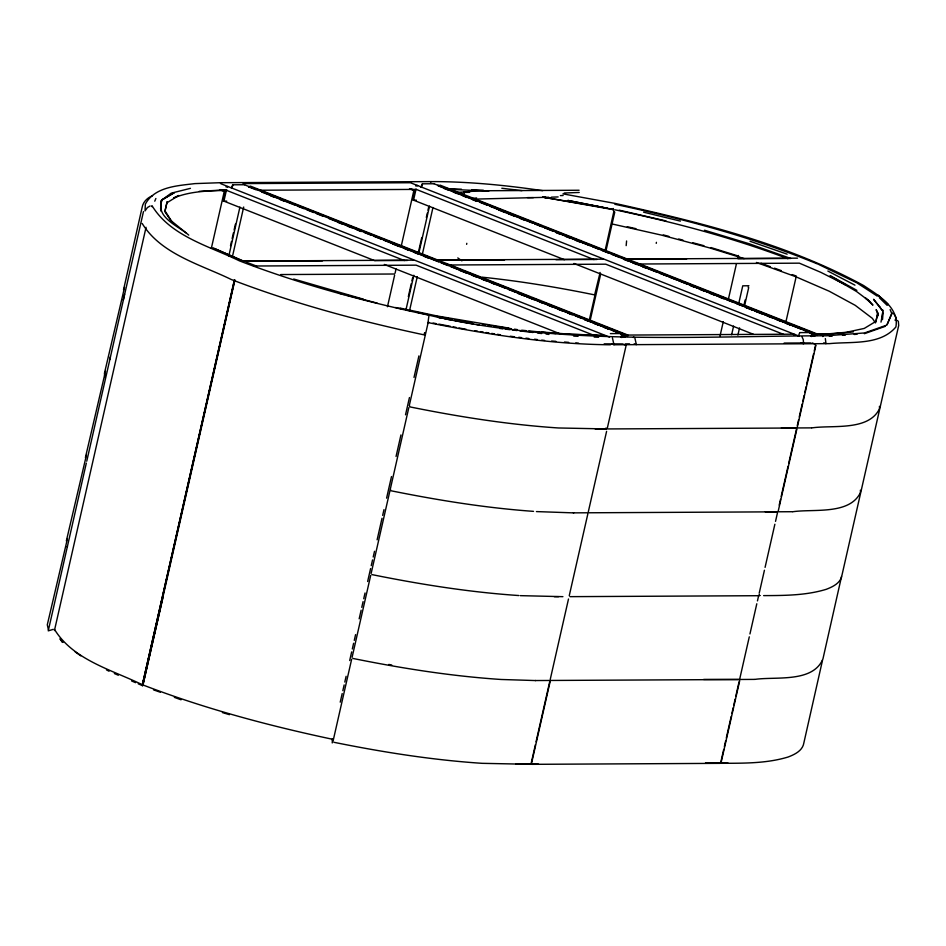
<?xml version="1.0" encoding="UTF-8"?>
<svg xmlns="http://www.w3.org/2000/svg" width="946" height="946" viewBox="0 0 946 946"><rect width="100%" height="100%" fill="white"/><g stroke="black" fill="none" stroke-linecap="round" stroke-linejoin="round"><path stroke-width="1.42" d="M611.814 343.906L613.978 344.758L829.512 343.635C851.412 341.423 880.182 345.633 895.897 326.961C899.457 307.154 877.226 294.691 863.663 285.562C786.634 243.619 700.383 222.369 615.326 203.473M882.689 312.996L882.76 309.945L882.405 319.665L882.689 312.996L880.998 322.125M161.281 200.599L161.293 211.325L160.607 208.96L161.281 200.599L162.357 199.653L171.226 193.173L190.43 188.349M621.759 337.556L622.078 333.796M811.361 336.563L811.633 332.838M626.169 245.629L626.595 240.97M626.536 336.019L626.347 335.298M816.15 335.026L815.96 334.305M466.638 244.352L466.804 243.323M656.24 243.37L656.406 242.33M162.357 199.653L174.182 192.748L162.357 199.653C154.127 217.083 179.007 226.224 188.739 235.105M515.889 763.919L538.534 764.155M705.503 762.925L728.148 763.162M610.454 344.782C549.023 344.249 488.112 334.506 427.982 322.586L429.011 315.207C559.299 345.704 694.009 336.09 826.579 335.771L864.561 332.945L886.816 325.105L892.267 312.878M67.272 546.942L67.403 546.315M877.853 312.925L875.783 321.983L877.853 312.925L878.16 315.787L876.15 309.614L877.439 311.991M66.35 540.946L86.453 455.05M109.724 359.646L110.375 356.796M123.287 299.953L124.576 294.277M86.323 463.102L48.246 630.864L53.295 629.338M86.748 461.21L143.461 211.585M54.43 630.568L146.051 227.3M152.034 206.713L151.762 205.873M164.888 211.561L167.087 201.924L164.888 211.561L164.876 210.674L172.409 222.499M211.336 248.325L224.084 192.263L223.623 191.246L219.649 189.661M226.437 190.087L223.93 201.143L226.733 201.131M232.822 185.369L231.746 188.431M230.505 245.759L231.486 241.431M232.137 238.558L233.449 232.787M234.111 229.913L235.412 224.143M228.79 256.07L239.917 207.091M232.243 257.454L243.69 207.032M138.222 683.816L142.196 685.531L234.36 279.874M142.196 685.531L234.632 279.933L142.468 685.578L162.239 599.279M234.915 280.051L142.775 685.755L162.854 597.955M387.458 306.74L394.636 275.109M395.073 273.217L396.055 268.912M401.281 245.901L413.686 191.269M416.051 189.105L413.544 200.162L416.346 200.15M422.436 184.375L421.348 187.45M408.329 296.63L411.274 283.658M411.936 280.785L412.586 277.899M418.475 251.967L421.75 237.564M426.327 217.403L427.32 213.075M427.97 210.201L428.621 207.316M405.964 309.827L413.816 275.251M418.723 253.634L429.531 206.098M409.417 311.199L417.269 276.634M422.507 253.575L432.972 207.481M340.229 702.168L342.192 693.548M342.842 690.675L344.155 684.928M344.805 682.054L346.106 676.307M349.701 660.509L351.664 651.877M352.314 649.003L353.615 643.256M354.277 640.383L355.578 634.636M359.173 618.838L361.124 610.217M361.774 607.344L363.087 601.597M363.737 598.723L365.05 592.976M367.651 581.483L370.596 568.546M371.246 565.673L372.547 559.926M373.209 557.052L374.51 551.305M377.123 539.811L382.018 518.254M382.669 515.381L383.981 509.634M386.595 498.14L391.49 476.583M396.055 456.469L400.95 434.924M405.527 414.797L409.441 397.557M414.005 377.442L418.912 355.897M332.105 739.855L332.318 738.909M424.376 333.725L424.588 332.779M424.47 334.044L424.695 333.098M333.051 741.132L351.664 659.185M352.101 657.281L370.714 575.334M371.139 573.442L408.814 407.655M409.24 405.763L427.864 323.816M589.24 320.363L594.798 295.921M600.119 272.46L594.691 294.691M605.026 250.903L613.824 211.585M589.902 321.581L600.686 274.092M605.913 251.068L614.746 212.223L613.304 210.461M621.664 334.115L621.215 337.131M531.167 763.351L535.412 744.668M536.063 741.794L549.78 681.404M550.217 679.512L568.499 599.007M569.255 595.673L587.88 513.725M588.306 511.833L606.599 431.329M607.356 427.994L625.98 346.047M531.486 763.564L550.111 681.617M633.264 337.533L633.773 336.906M720.024 336.007L723.3 321.616M728.195 300.048L736.366 264.088M737.679 258.329L738.329 255.455M731.648 334.718L733.599 326.086M738.507 304.517L742.752 285.822L748.925 285.751M744.171 304.257L745.141 299.941M737.904 335.073L739.547 327.884M744.443 306.315L748.688 287.619L748.12 287.052M785.96 321.616L796.083 277.072M799.536 333.051L798.412 336.256M720.769 762.37L723.714 749.433M724.364 746.56L725.677 740.801M726.327 737.927L731.223 716.359M731.873 713.485L733.185 707.738M733.836 704.865L735.148 699.106M735.799 696.232L739.063 681.865M739.819 678.53L749.291 636.835M749.942 633.962L756.8 603.773M757.462 600.899L758.444 596.583M759.2 593.248L764.427 570.249M765.078 567.375L774.869 524.238M775.531 521.364L777.482 512.744M779.22 505.093L780.533 499.346M781.183 496.473L788.042 466.283M788.692 463.398L796.532 428.905M797.289 425.57L798.601 419.823M799.252 416.938L802.196 404.001M802.847 401.128L804.147 395.381M804.81 392.507L806.11 386.748M806.761 383.875L813.619 353.686M814.281 350.812L815.582 345.054M721.1 762.571L739.713 680.623M778.239 511.053L796.863 429.106M797.289 427.214L815.901 345.266M822.878 336.551L823.387 335.925M875.913 321.38L864.254 328.428L846.221 332.306L829.488 333.749L816.079 334.08L791.471 324.372M232.716 184.588L231.403 188.029M422.318 183.607L420.946 187.072M759.189 594.892L758.55 595.956M427.604 322.953L428.775 322.208M124.553 287.371L104.45 373.256L104.793 377.442M105.503 371.21L85.412 457.58M67.403 538.889L47.3 624.786L48.388 629.634M154.766 201.202L155.877 198.471M248.597 187.001L249.283 186.492M438.199 186.007L438.897 185.499M887.194 324.49L891.652 313.552M227.265 186.882L228.021 186.575L225.999 186.894M416.879 185.889L417.624 185.582M166.898 202.811L178.723 195.503L173.946 197.868M605.05 336.019L605.629 335.57M794.025 334.6L794.735 334.376L793.99 335.05M150.13 205.98L147.434 207.541L145.034 210.911L145.341 204.1C154.86 186.646 177.623 185.771 194.9 183.607L219.791 182.72M415.601 185.913L417.162 185.369M152.554 195.704C147.481 197.714 143.012 201.876 142.113 207.47L123.512 289.902M430.56 182.093L431.411 181.703M476.595 197.927L472.48 198.542M174.052 197.82C190.619 191.045 209.019 190.82 226.65 190.394L404.439 260.552M864.384 333.702L885.243 326.346M853.268 331.916L833.284 333.737L817.427 334.068L630.048 260.115M467.442 191.896L465.184 192.062L469.37 192.038M829.323 336.315L832.244 336.09M842.472 335.333L845.393 335.109M854.167 334.458L857.088 334.245M199.239 191.352L226.792 189.803M820.288 334.435L833.331 333.725M837.671 333.489L843.465 333.169M564.206 193.008L579.212 192.464M560.363 195.609L563.142 195.515M551.4 197.158L558.152 196.934M548.692 197.241L475.199 199.109M811.845 427.899C832.681 424.789 869.942 431.613 880.087 407.43L898.7 325.483L898.345 321.297M792.795 511.739C813.631 508.629 850.903 515.452 861.037 491.27L879.65 409.322L879.413 406.378M754.695 679.417C775.531 676.319 812.803 683.13 822.937 658.948L841.538 576.528M562.917 596.666L520.3 595.649M530.304 764.309L482.2 763.327C432.298 760.028 382.787 752.188 333.796 742.267M220.04 182.708L242.424 182.59M242.625 182.602L432.038 181.597M432.287 181.62L435.81 181.597C471.593 181.88 507.281 185.416 542.661 190.678M243.205 183.595L410.422 182.732L799.11 336.126M233.331 184.789L244.352 184.742M422.945 183.808L433.954 183.749M437.939 185.262L817.226 335.452M259.157 190.229L416.264 189.401L594.041 259.571M579.106 190.252L479.456 190.773L464.108 191.908L464.273 195.467M469.382 191.648L456.894 192.452M464.592 192.381L469.63 192.357M413.639 260.15L243.429 261.037L215.818 249.224M603.252 259.157L437.702 260.02L250.323 186.078M797.525 258.152L627.304 259.038L439.937 185.085M322.468 260.895L243.347 261.309L212.862 247.722M375.207 260.623L407.442 260.457M437.005 260.292L504.549 259.949M555.941 259.677L597.044 259.464M686.678 258.991L626.607 259.31L621.144 257.146M737.963 258.731L790.702 258.459L748.889 243.654L704.474 230.221M253.493 266.015L416.122 265.164L593.911 335.333M448.629 264.998L605.736 264.182L783.513 334.34M638.231 264.017L799.382 263.165L820.939 272.401L845.665 284.888L830.316 276.185L856.591 291.545L869.48 301.242L872.933 305.132L865.365 297.931L869.48 301.242M280.737 274.553L394.186 274.009M610.395 333.607L621.416 333.548M800.009 332.614L811.018 332.554M603.761 335.18L572.176 334.399L541.881 332.011M793.375 334.186L626.477 335.073L599.125 324.277M626.193 335.262L625.129 337.154L620.954 337.178M815.807 334.269L814.731 336.173L810.959 336.185M625.235 343.895L629.539 343.871M784.128 343.067L810.651 342.925M595.235 428.999L606.504 428.94L558.4 427.97C508.487 424.659 458.987 416.819 409.985 406.91L409.724 406.047M796.402 427.994L607.781 428.94L605.759 428.136M797.395 427.947L811.479 427.876M573.371 512.862L587.454 512.779M588.731 512.779L777.352 511.833M778.345 511.786L792.429 511.715M554.321 596.701L558.542 596.678M569.977 596.654L758.243 595.708M535.27 680.541L549.354 680.47M550.643 680.458L739.264 679.512M740.245 679.476L754.329 679.394M531.877 764.333L720.213 763.351M763.635 595.613C784.624 595.531 806.027 595.483 826.272 589.311C832.882 586.78 840.817 582.996 841.987 575.109L860.6 493.162L860.363 490.217M721.195 763.316C743.615 763.197 766.52 763.588 788.184 756.989C794.782 754.459 802.716 750.675 803.887 742.787L822.488 660.367M781.384 427.935L796.106 427.959M765.29 511.786L777.056 511.798M703.635 679.441L738.968 679.476M527.537 197.596L533.402 197.619M573.737 512.886L536.429 511.585M535.649 680.564L501.25 679.488C451.337 676.189 401.837 668.337 352.846 658.428M596.914 335.227L560.174 333.891M604.163 343.859L622.515 343.906L625.945 345.302M450.379 189.342L488.822 191.104M451.195 188.739L461.423 189.212M471.652 189.685L483.347 190.217M573.737 336.114L578.112 336.315M594.194 337.06L598.582 337.261M533.509 511.36C485.558 507.955 438.022 500.233 390.935 490.749L390.686 489.886M518.846 595.542C469.417 592.22 420.414 584.392 371.896 574.589M551.672 341.009L555.917 341.352M564.419 342.026L568.664 342.369M575.747 342.937L578.585 343.161M521.684 330.213L525.952 330.627M528.802 330.899L545.889 332.566M548.739 332.838L555.858 333.536M501.818 188.254L521.944 190.643M499.677 328.428L502.574 328.782M505.471 329.137L509.823 329.669M512.72 330.012L517.06 330.544M519.957 330.899L533.012 332.484M537.352 333.016L541.703 333.548M546.055 334.068L548.952 334.423M510.178 336.232L514.47 336.764M518.775 337.284L521.648 337.639M525.952 338.16L528.814 338.514M534.549 339.212L537.423 339.567M541.727 340.087L544.589 340.442M546.575 197.679L542.708 197.135L613.623 209.705L613.256 208.475M482.448 324.584L485.345 324.998M488.254 325.424L491.163 325.838M494.072 326.252L504.242 327.706M507.151 328.12L511.514 328.747M514.411 329.161L517.32 329.586M542.756 197.111L551.128 198.364M542.992 197.158L602.827 207.363M508.806 328.085L437.135 315.988L400.099 308.089M562.917 193.871L614.947 203.39M474.726 330.722L477.553 331.171M480.391 331.62L483.229 332.07M486.055 332.519L488.893 332.968M491.719 333.418L494.557 333.867M497.383 334.316L500.221 334.766M438.956 317.773L441.853 318.294M444.738 318.814L451.963 320.115M454.86 320.635L467.868 322.964M470.753 323.485L473.65 324.005M476.536 324.525L479.433 325.046M434.876 316.023L452.153 319.228M455.038 319.76L462.227 321.084M465.113 321.616L472.314 322.953M433.091 323.035L435.976 323.579M438.849 324.123L450.367 326.323M453.252 326.867L456.126 327.411M458.999 327.966L466.201 329.326M388.818 664.447L391.715 664.991M607.628 208.309L567.789 200.422L612.44 209.279M614.841 204.277C683.852 218.845 752.377 237.15 817.687 264.04M614.9 209.787C673.587 222.085 731.778 237.481 787.912 258.684M894.904 320.055L897.612 320.623M395.546 307.497L401.163 308.751M416.583 312.18L423.595 313.729M424.979 314.037L427.734 314.651M627.281 226.721L635.925 228.672M611.648 223.871L661.396 235.093L709.831 247.958L744.124 258.577M428.633 315.124C364.387 301.49 300.745 284.427 239.397 260.848C209.291 246.114 170.788 236.264 152.235 206.039M424.766 335.002C359.09 321.061 294.04 303.631 231.321 279.519C200.718 264.573 161.009 254.261 142.207 223.493M619.275 210.178L665.949 220.903M643.587 212.176L680.399 221.116M338.538 293.071L344.249 294.549M347.111 295.294L377.147 303.098M663.252 234.892L668.869 236.382M678.684 238.995L682.894 240.107M692.708 242.72L703.93 245.7M363.299 299.149L293.686 279.011M222.428 712.563L229.44 714.679M710.943 247.556L738.743 256.165M812.129 342.913L815.381 344.19M750.012 241.265L787.143 254.167M153.524 689.859L160.323 692.236M760.903 263.236L770.434 266.701M774.526 268.179L781.337 270.639M792.228 274.588L796.319 276.078M756.433 262.456L795.409 276.575L829.216 291.226L855.219 305.333L872.378 318.364L875.452 322.941M174.336 697.344L181.064 699.792M246.173 262.113L256.555 266.098M446.098 188.065L463.871 195.089M472.078 198.329L541.822 225.846M544.553 226.922L608.834 252.298M611.565 253.374L618.412 256.07M635.57 262.846L680.694 280.655M683.426 281.731L690.273 284.427M693.004 285.515L788.728 323.284M434.096 183.796L811.16 332.602M438.885 186.126L477.281 201.273M480.012 202.361L486.871 205.069M489.614 206.145L532.125 222.925M534.868 224.001L541.715 226.709M544.458 227.797L552.689 231.037M556.804 232.657L589.713 245.653M592.456 246.729L599.303 249.437M602.046 250.513L608.905 253.221M611.648 254.308L619.878 257.549M623.982 259.18L656.891 272.164M659.634 273.24L666.492 275.948M669.236 277.036L676.094 279.732M678.838 280.82L687.056 284.072M691.171 285.692L724.08 298.676M726.824 299.764L733.682 302.46M736.426 303.548L743.272 306.256M746.016 307.332L800.86 328.983M803.603 330.059L815.949 334.931L808.428 332.223M443.698 188.289L447.813 189.91M453.3 192.073L457.415 193.694M462.89 195.857L467.005 197.489M472.492 199.653L476.607 201.273M498.542 209.929L505.401 212.637M508.144 213.725L515.002 216.421M520.477 218.585L524.592 220.217M556.13 232.657L560.245 234.277M565.732 236.441L569.847 238.073M575.334 240.237L579.437 241.857M623.319 259.169L627.435 260.8M632.921 262.964L637.025 264.584M642.511 266.748L646.626 268.368M690.509 285.692L694.612 287.312M700.099 289.476L704.214 291.096M709.701 293.26L713.816 294.892M719.303 297.056L723.406 298.676M745.353 307.332L752.2 310.04M754.943 311.116L761.802 313.824M767.289 315.988L771.404 317.608M776.891 319.783L780.994 321.404M786.481 323.567L790.596 325.188M823.812 342.795L825.988 343.658L825.338 338.55M411.096 188.869L414.821 190.347L412.681 199.819L564.36 259.677M801.096 342.795L803.592 343.776L803.26 339.614L802.042 336.918M409.488 188.751L413.166 190.193M573.962 263.473L753.584 334.352M440.446 261.108L627.825 335.05M256.484 189.058L282.476 199.31M285.207 200.386L292.042 203.094M294.774 204.17L435.633 259.76M445.956 263.828L462.369 270.308M465.101 271.384L529.382 296.748M532.113 297.836L538.948 300.532M541.68 301.608L596.382 323.201M244.482 184.777L627.612 336.445M249.271 187.119L256.13 189.815M261.616 191.979L294.525 204.975M297.269 206.051L304.115 208.759M306.859 209.835L313.717 212.543M316.461 213.63L323.319 216.338M328.806 218.502L361.703 231.486M364.447 232.562L371.305 235.27M374.048 236.358L380.907 239.066M383.65 240.142L438.495 261.782M441.238 262.87L448.085 265.578M450.828 266.654L505.672 288.305M508.416 289.381L515.274 292.089M518.018 293.177L570.119 313.729M575.606 315.893L581.092 318.069M585.207 319.689L608.515 328.889M611.258 329.965L618.116 332.673M620.848 333.761L626.335 335.925L621.557 334.293M270.544 195.763L274.659 197.395M280.146 199.559L284.261 201.179M337.734 222.286L341.849 223.906M347.324 226.07L351.439 227.69M356.926 229.854L361.041 231.486M392.578 243.926L399.437 246.634M404.912 248.798L409.027 250.418M414.514 252.582L418.629 254.214M424.115 256.378L428.231 257.998M459.768 270.438L466.615 273.146M472.101 275.31L476.216 276.942M481.703 279.105L485.818 280.726M491.293 282.889L495.408 284.51M517.356 293.165L524.202 295.873M526.946 296.961L533.804 299.657M539.291 301.821L543.406 303.453M548.881 305.617L552.996 307.237M558.483 309.401L562.598 311.021M568.085 313.185L572.2 314.817M584.533 319.689L588.649 321.309M594.135 323.473L598.25 325.093M603.737 327.257L607.84 328.877M634.21 343.788L636.374 344.64L634.825 337.793M220.655 182.826L220.82 183.713L609.508 337.107M220.714 189.555L225.219 191.34L223.067 200.8L374.758 260.67M384.348 264.454L561.226 334.257M114.36 673.528L118.333 675.243M131.589 680.954L135.562 682.669M818.964 264.596L856.769 282.771L877.238 296.098M830.139 275.57L856.863 290.363M827.868 271.053L854.959 285.16M106.46 669.863L109.062 671.234M249.129 186.457L249.472 187.202M457.781 257.927L461.908 260.86M75.148 651.829L80.8 655.862M186.137 232.929L170.836 220.513L165.325 212.365M879.331 297.718L887.194 305.369M893.71 313.634L895.862 317.111L896.217 320.138M60.319 639.106L63.098 642.393M54.643 629.622C73.291 659.989 111.995 669.886 142.243 684.691C203.898 708.4 267.86 725.535 332.413 739.24L332.235 742.941M59.988 638.846L62.365 642.405M612.429 337.911L613.978 344.758M890.127 309.59L891.794 313.575M482.342 277.213A260.316 49.227 12.8 0 1 594.041 294.774M759.863 595.554L758.976 595.401L759.863 595.554M884.132 300.804L878.054 295.223L888.105 304.588L884.132 300.804M879.91 307.095L873.56 299.267L882.11 310.253L879.91 307.095"/></g></svg>
